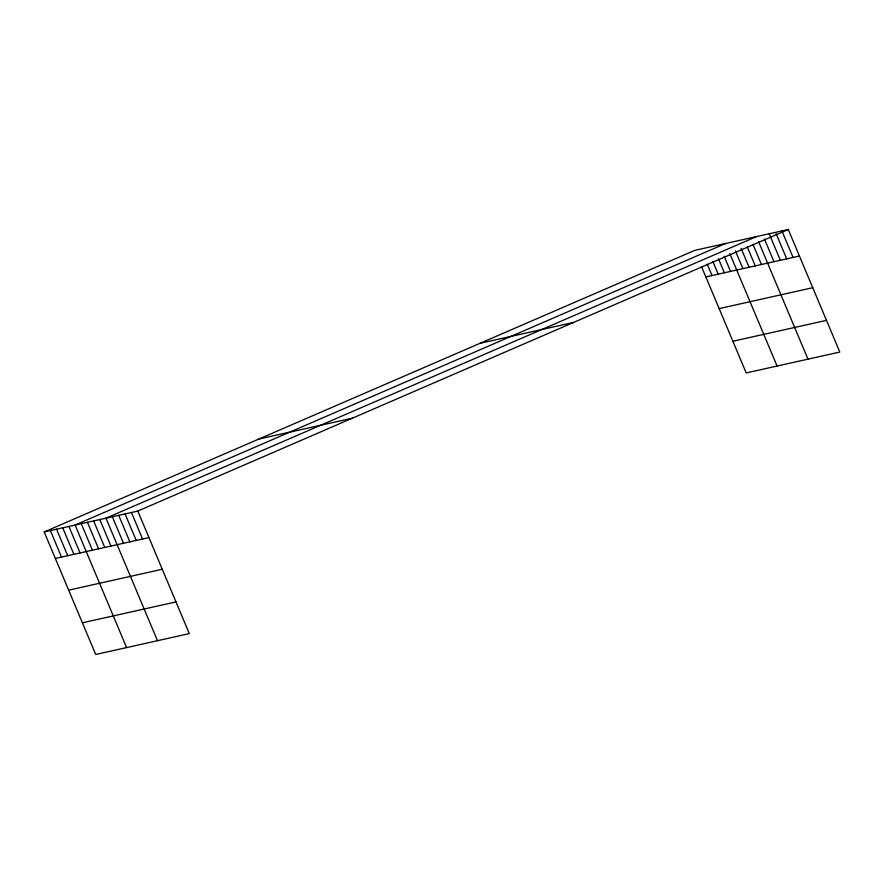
<?xml version="1.0" encoding="UTF-8"?>
<svg xmlns="http://www.w3.org/2000/svg" width="884" height="884" viewBox="0 0 884 884"><rect width="100%" height="100%" fill="white"/><g stroke="black" fill="none" stroke-linecap="round" stroke-linejoin="round"><path stroke-width="1.33" d="M44.2 531.947L137.805 511.062L189.309 633.607L95.715 654.491L44.2 531.947L694.691 250.393L788.285 229.508L839.8 352.053L746.195 372.938L701.587 266.813M725.576 243.498L75.085 525.052L126.6 647.596M756.461 236.614L105.981 518.168L157.485 640.701M137.805 511.062L788.285 229.508M705.83 276.913L799.434 256.029M480.023 343.312L573.628 322.417M719.156 308.604L812.75 287.709M258.857 439.039L352.462 418.154M732.88 341.246L826.485 320.362M55.349 558.467L148.943 537.582M68.665 590.158L162.269 569.263M82.389 622.8L175.993 601.916M781.92 230.934L793.07 257.443M776.086 233.608L786.705 258.868M769.191 233.774L780.34 260.283M764.417 238.978L773.975 261.708M758.582 241.663L807.976 359.147M752.936 244.304L761.433 264.504M747.289 246.945L755.256 265.885M741.112 248.327L749.079 267.266M735.466 250.968L742.903 268.637M729.819 253.609L777.091 366.042M724.173 256.25L730.549 271.399M718.526 258.89L724.372 272.78M712.88 261.531L718.195 274.15M707.233 264.172L712.018 275.532M131.44 512.488L142.578 538.997M125.075 513.902L136.213 540.422M118.71 515.328L129.849 541.837M112.345 516.742L123.484 543.262M99.804 519.538L110.942 546.058M93.616 520.919L104.765 547.439M87.439 522.3L98.588 548.82M81.262 523.682L92.411 550.191M68.908 526.433L80.057 552.953M62.731 527.814L73.88 554.334M56.554 529.196L67.703 555.704M50.377 530.566L61.526 557.086"/></g></svg>
